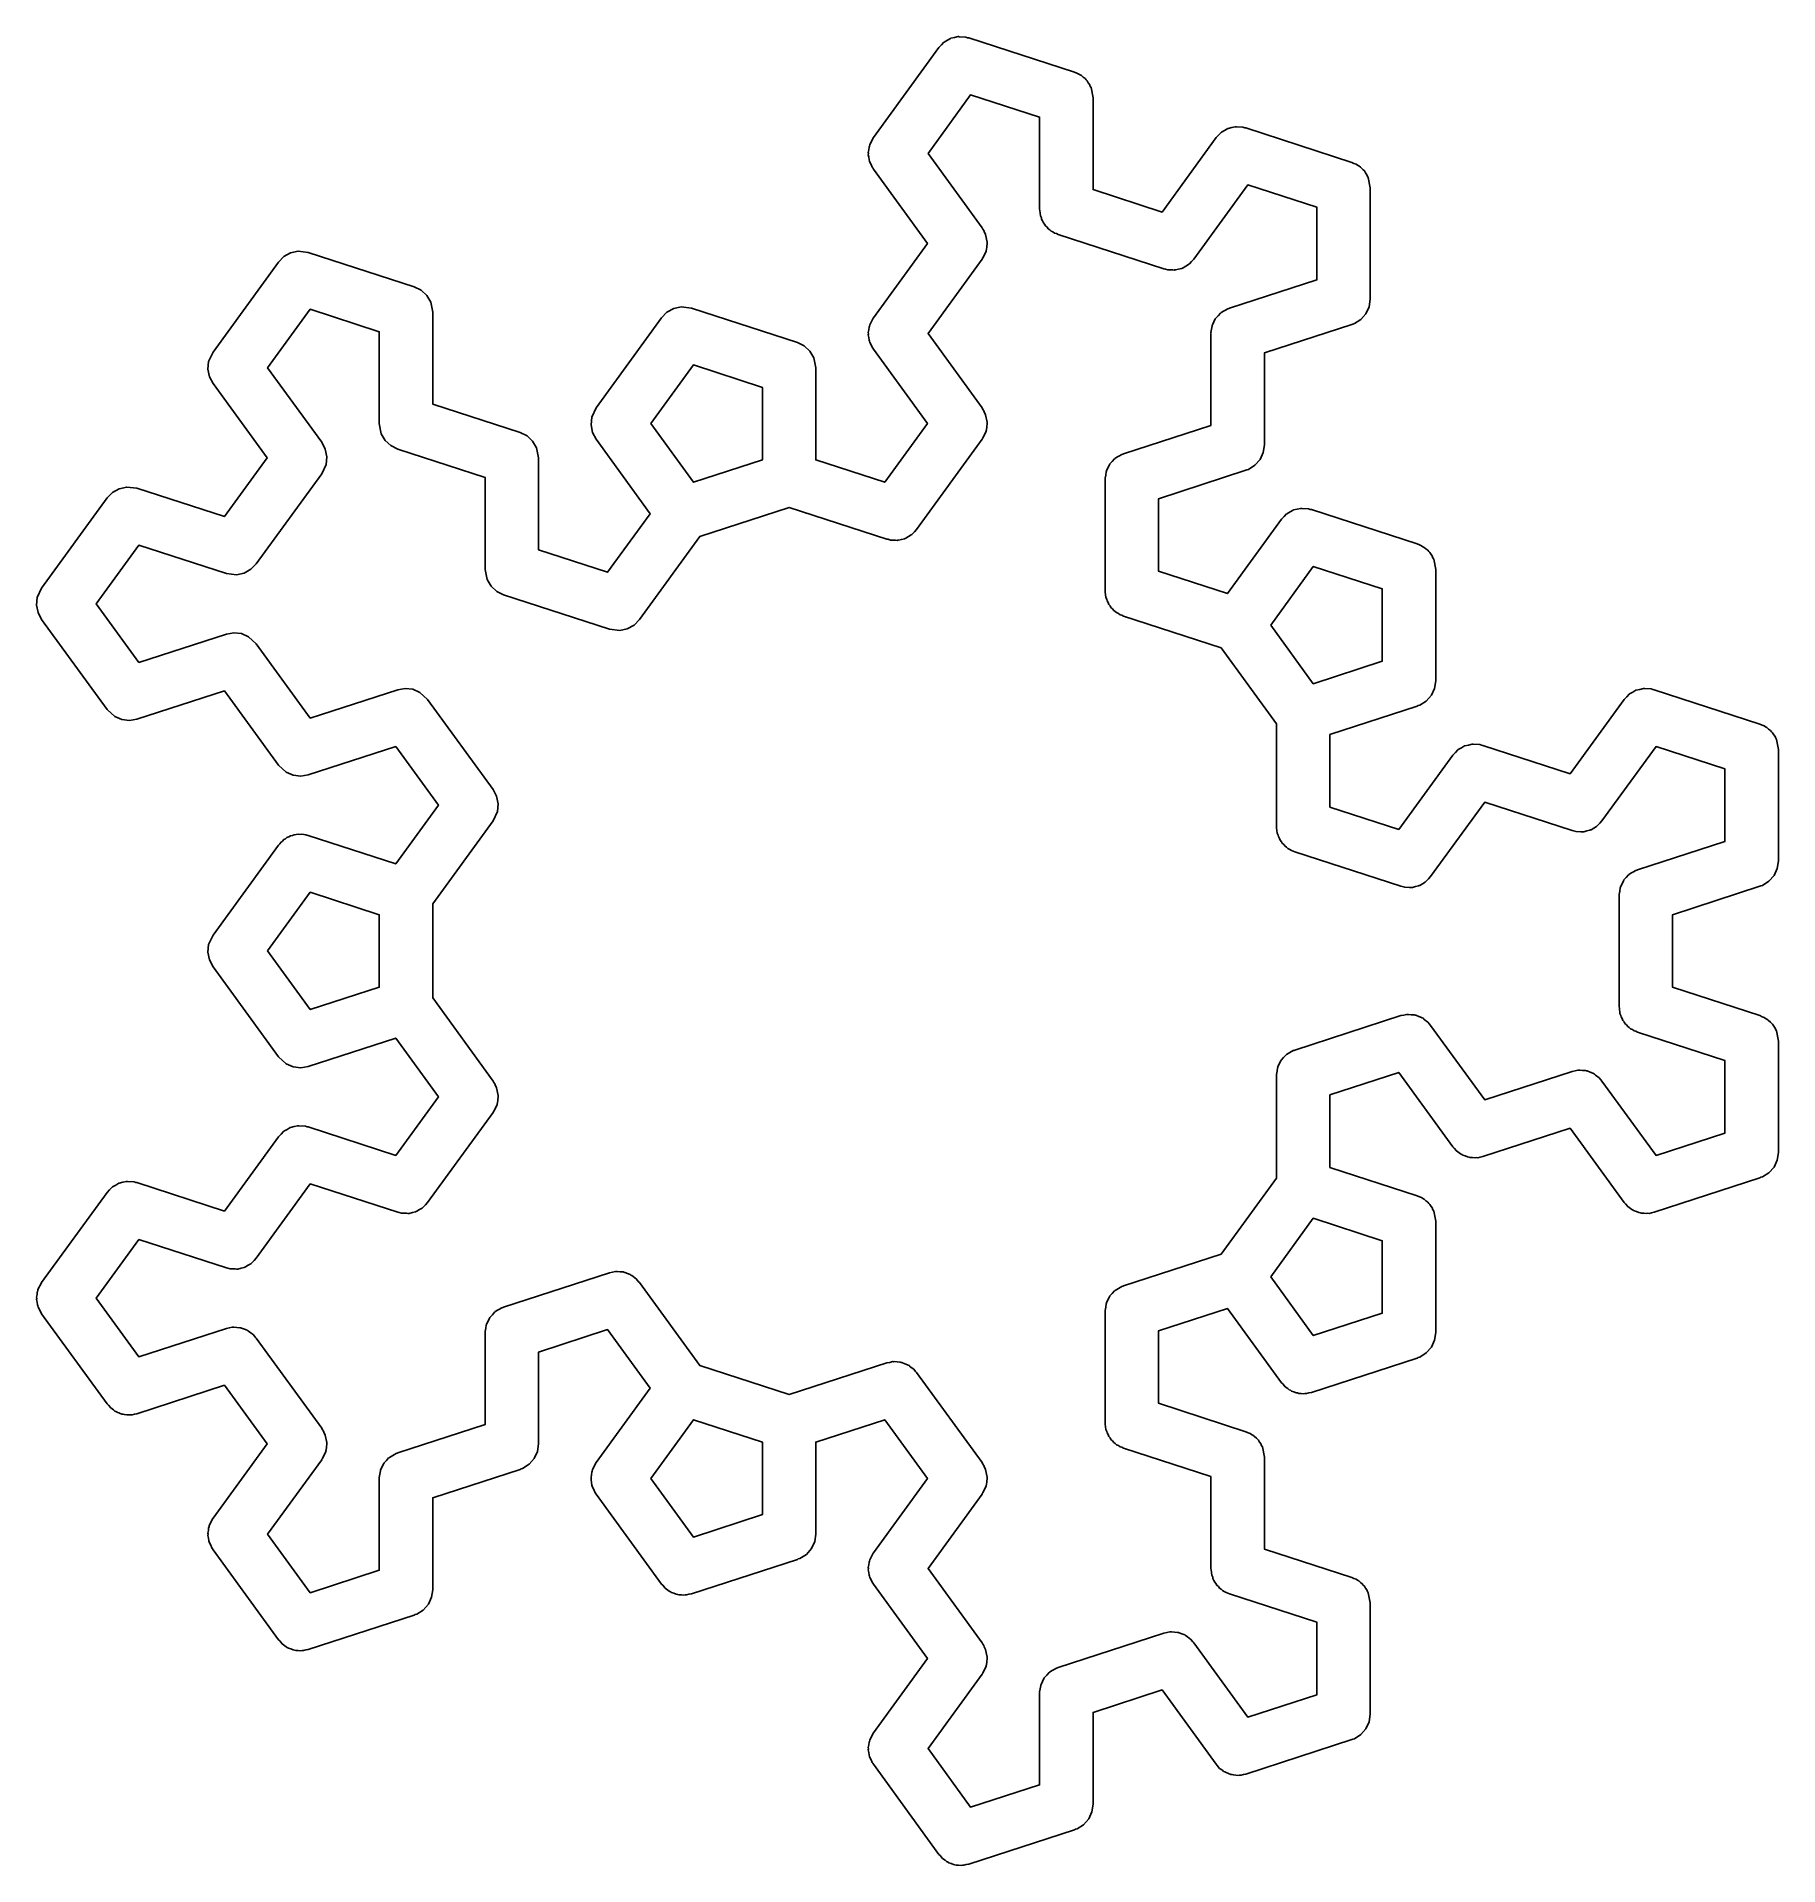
# Model space of a CAD drawing. Header units: millimetres. Extents: x 67 to 171, y 65 to 173.
import ezdxf

# ---------------------------------------------------------------- set-up
doc = ezdxf.new("R2010")
doc.units = ezdxf.units.MM
doc.layers.add('Layer_4', color=7, linetype='CONTINUOUS')

msp = doc.modelspace()

# ---------------------------------------------------------------- linework, layer by layer
at = {"layer": 'Layer_4', "color": 7}
for points in [[(122.133849, 173.360435), (122.52167, 173.339109), (122.627231, 173.301313), (122.697846, 173.292847), (128.987285, 171.249284), (129.111272, 171.188068), (129.241436, 171.141464), (129.315149, 171.087407), (129.39713, 171.046931), (129.498537, 170.952922), (129.610025, 170.871166), (129.665286, 170.798342), (129.732331, 170.736189), (129.802744, 170.617195), (129.886324, 170.507051), (129.900532, 170.451936), (129.965098, 170.342822), (130.084219, 169.739482), (130.084219, 164.279763), (134.179789, 162.94903), (137.388931, 167.366037), (137.540905, 167.521895), (137.690643, 167.679783), (137.700274, 167.685339), (137.708053, 167.693303), (137.898177, 167.799422), (138.086653, 167.908078), (138.097474, 167.910724), (138.107185, 167.916148), (138.319576, 167.963681), (138.531288, 168.014153), (138.542374, 168.013623), (138.553222, 168.016005), (138.599847, 168.010422), (138.987668, 167.989097), (139.093228, 167.951301), (139.163843, 167.942834), (145.453283, 165.899272), (145.577269, 165.838055), (145.707433, 165.791451), (145.781146, 165.737394), (145.863127, 165.696919), (145.964534, 165.602909), (146.076022, 165.521153), (146.131283, 165.448329), (146.198328, 165.386176), (146.268742, 165.267182), (146.352321, 165.157039), (146.366529, 165.101924), (146.431095, 164.992809), (146.550216, 164.389469), (146.550216, 157.77636), (146.484414, 157.324044), (146.292467, 156.909225), (145.990281, 156.566291), (145.602912, 156.32367), (145.50885, 156.297582), (145.45328, 156.266565), (140.260776, 154.579418), (140.260776, 149.119698), (140.194975, 148.667383), (140.003027, 148.252564), (139.700841, 147.909629), (139.313473, 147.667009), (139.219411, 147.640921), (139.16384, 147.609904), (133.971337, 145.922757), (133.971337, 141.616422), (138.066907, 140.28569), (141.276051, 144.702697), (141.428025, 144.858555), (141.577764, 145.016442), (141.587395, 145.021998), (141.595173, 145.029962), (141.785329, 145.1361), (141.973774, 145.244738), (141.984569, 145.247384), (141.994279, 145.252808), (142.206742, 145.300353), (142.418379, 145.350809), (142.429465, 145.35028), (142.440313, 145.352662), (142.486938, 145.347079), (142.874759, 145.325753), (142.98032, 145.287958), (143.050935, 145.279491), (149.340374, 143.235929), (149.464361, 143.174712), (149.594525, 143.128108), (149.668238, 143.074051), (149.750219, 143.033575), (149.851626, 142.939566), (149.963113, 142.85781), (150.018374, 142.784986), (150.08542, 142.722833), (150.155833, 142.603839), (150.239412, 142.493696), (150.253621, 142.43858), (150.318187, 142.329466), (150.437308, 141.726126), (150.437308, 135.113019), (150.371506, 134.660703), (150.179558, 134.245884), (149.877373, 133.90295), (149.490004, 133.66033), (149.395942, 133.634242), (149.340372, 133.603225), (144.147868, 131.916077), (144.147868, 127.609743), (148.243438, 126.27901), (151.45258, 130.696017), (151.604554, 130.851876), (151.754292, 131.009763), (151.763923, 131.015319), (151.771702, 131.023283), (151.961826, 131.129402), (152.150302, 131.238059), (152.161124, 131.240705), (152.170834, 131.246129), (152.383225, 131.293661), (152.594937, 131.344133), (152.606023, 131.343604), (152.616871, 131.345985), (152.663496, 131.340402), (153.051317, 131.319103), (153.156878, 131.281308), (153.227492, 131.272841), (158.419998, 129.585694), (161.62914, 134.002703), (161.781114, 134.158561), (161.930853, 134.316449), (161.940483, 134.322005), (161.948236, 134.329969), (162.13836, 134.436088), (162.326836, 134.544745), (162.337657, 134.54739), (162.347368, 134.552814), (162.559759, 134.600347), (162.771471, 134.650819), (162.782557, 134.650289), (162.793405, 134.652671), (162.84003, 134.647088), (163.227851, 134.625763), (163.333411, 134.587967), (163.404026, 134.5795), (169.693466, 132.535935), (169.817452, 132.474719), (169.947616, 132.428115), (170.021329, 132.374058), (170.103311, 132.333582), (170.204717, 132.239573), (170.316205, 132.157817), (170.371466, 132.084993), (170.438511, 132.022839), (170.508925, 131.903846), (170.592504, 131.793702), (170.606712, 131.738587), (170.671278, 131.629473), (170.790399, 131.026133), (170.790399, 124.413026), (170.724597, 123.96071), (170.53265, 123.545891), (170.230464, 123.202957), (169.843095, 122.960336), (169.749033, 122.934248), (169.693463, 122.903231), (164.50096, 121.216084), (164.50096, 116.909749), (169.693463, 115.222602), (169.817449, 115.161385), (169.947614, 115.114782), (170.021327, 115.060725), (170.103308, 115.020249), (170.204715, 114.92624), (170.316202, 114.844483), (170.371463, 114.771659), (170.438508, 114.709506), (170.508922, 114.590512), (170.592501, 114.480369), (170.606709, 114.425254), (170.671276, 114.31614), (170.790396, 113.7128), (170.790396, 107.099693), (170.724595, 106.647377), (170.532647, 106.232558), (170.230461, 105.889623), (169.843093, 105.647003), (169.749031, 105.620915), (169.69346, 105.589898), (163.404021, 103.546336), (163.256973, 103.521148), (163.113212, 103.481264), (163.032792, 103.482852), (162.953509, 103.469279), (162.805377, 103.487032), (162.656213, 103.489757), (162.579542, 103.514073), (162.499678, 103.52365), (162.36275, 103.582864), (162.220537, 103.627984), (162.15397, 103.673151), (162.080149, 103.705073), (162.007063, 103.772824), (161.842304, 103.884614), (161.703607, 104.054135), (161.629143, 104.123167), (158.420001, 108.540174), (153.227495, 106.853027), (153.080447, 106.827839), (152.936686, 106.787955), (152.856266, 106.789543), (152.776984, 106.77597), (152.628851, 106.793723), (152.479687, 106.796448), (152.403016, 106.820764), (152.323152, 106.830342), (152.186225, 106.889555), (152.044011, 106.934675), (151.977445, 106.979842), (151.903623, 107.011764), (151.830537, 107.079516), (151.665779, 107.191305), (151.527081, 107.360826), (151.452617, 107.429858), (148.243475, 111.846865), (144.147905, 110.516133), (144.147905, 106.209801), (149.340409, 104.522654), (149.464395, 104.461437), (149.594559, 104.414833), (149.668272, 104.360776), (149.750253, 104.3203), (149.85166, 104.226291), (149.963148, 104.144535), (150.018409, 104.071711), (150.085454, 104.009558), (150.155868, 103.890564), (150.239447, 103.780421), (150.253655, 103.725305), (150.318221, 103.616191), (150.437342, 103.012851), (150.437342, 96.399742), (150.37154, 95.947426), (150.179593, 95.532607), (149.877407, 95.189672), (149.490038, 94.947052), (149.395976, 94.920964), (149.340406, 94.889947), (143.050966, 92.846385), (142.903919, 92.821196), (142.760158, 92.781313), (142.679737, 92.782901), (142.600455, 92.769328), (142.452323, 92.787081), (142.303159, 92.789806), (142.226488, 92.814121), (142.146623, 92.823699), (142.009696, 92.882913), (141.867483, 92.928033), (141.800916, 92.9732), (141.727095, 93.005122), (141.654009, 93.072873), (141.48925, 93.184662), (141.350553, 93.354184), (141.276089, 93.423216), (138.066944, 97.840223), (133.971374, 96.509491), (133.971374, 92.203159), (139.163877, 90.516011), (139.287864, 90.454795), (139.418028, 90.408191), (139.491741, 90.354134), (139.573722, 90.313658), (139.675129, 90.219649), (139.786617, 90.137893), (139.841878, 90.065069), (139.908923, 90.002916), (139.979336, 89.883922), (140.062916, 89.773779), (140.077124, 89.718663), (140.14169, 89.609549), (140.260811, 89.006209), (140.260811, 83.546487), (145.453314, 81.85934), (145.577301, 81.798123), (145.707465, 81.751519), (145.781178, 81.697462), (145.863159, 81.656986), (145.964566, 81.562977), (146.076054, 81.481221), (146.131314, 81.408397), (146.19836, 81.346244), (146.268773, 81.22725), (146.352353, 81.117107), (146.366561, 81.061991), (146.431127, 80.952877), (146.550248, 80.349537), (146.550248, 73.73643), (146.484446, 73.284114), (146.292499, 72.869295), (145.990313, 72.526361), (145.602944, 72.283741), (145.508882, 72.257653), (145.453312, 72.226636), (139.163872, 70.183071), (139.016825, 70.157882), (138.873063, 70.117999), (138.792643, 70.119587), (138.713361, 70.106013), (138.565229, 70.123767), (138.416064, 70.126492), (138.339393, 70.150807), (138.259529, 70.160385), (138.122602, 70.219599), (137.980388, 70.264718), (137.913822, 70.309886), (137.84, 70.341807), (137.766914, 70.409559), (137.602156, 70.521348), (137.463459, 70.69087), (137.388994, 70.759902), (134.179852, 75.176912), (130.084282, 73.846179), (130.084282, 68.386457), (130.01848, 67.934141), (129.826533, 67.519322), (129.524347, 67.176388), (129.136979, 66.933768), (129.042917, 66.90768), (128.987346, 66.876663), (122.697907, 64.8331), (122.550859, 64.807912), (122.407098, 64.768029), (122.326678, 64.769616), (122.247395, 64.756043), (122.099263, 64.773797), (121.950099, 64.776522), (121.873428, 64.800837), (121.793564, 64.810415), (121.656636, 64.869629), (121.514423, 64.914748), (121.447856, 64.959915), (121.374035, 64.991837), (121.300949, 65.059589), (121.13619, 65.171378), (120.997493, 65.340899), (120.923029, 65.409932), (117.03594, 70.760048), (117.003639, 70.821513), (116.959668, 70.875255), (116.897793, 71.022922), (116.82331, 71.164654), (116.809869, 71.232779), (116.783035, 71.296821), (116.765784, 71.455997), (116.734773, 71.613075), (116.741281, 71.682208), (116.73382, 71.75124), (116.762649, 71.908723), (116.777677, 72.068134), (116.801093, 72.118747), (116.816121, 72.200847), (117.023118, 72.608363), (117.031982, 72.617703), (117.03595, 72.626276), (120.245095, 77.043285), (117.03595, 81.460292), (117.00365, 81.521758), (116.959679, 81.5755), (116.897804, 81.723166), (116.823321, 81.864898), (116.80988, 81.933023), (116.783046, 81.997066), (116.765795, 82.156242), (116.734783, 82.31332), (116.741292, 82.382453), (116.733831, 82.451485), (116.76266, 82.608968), (116.777688, 82.768379), (116.801104, 82.818991), (116.816132, 82.901091), (117.023129, 83.308608), (117.031992, 83.317948), (117.035961, 83.32652), (120.245105, 87.74353), (117.713906, 91.227428), (113.618335, 89.896696), (113.618335, 84.436974), (113.552534, 83.984658), (113.360586, 83.569839), (113.0584, 83.226905), (112.671032, 82.984284), (112.57697, 82.958197), (112.521399, 82.927179), (106.231963, 80.883617), (106.084915, 80.858429), (105.941154, 80.818545), (105.860734, 80.820133), (105.781451, 80.80656), (105.633319, 80.824313), (105.484155, 80.827039), (105.407484, 80.851354), (105.327619, 80.860932), (105.190692, 80.920145), (105.048479, 80.965265), (104.981912, 81.010432), (104.908091, 81.042354), (104.835005, 81.110106), (104.670246, 81.221895), (104.531549, 81.391416), (104.457085, 81.460448), (100.569996, 86.810567), (100.537695, 86.87203), (100.493724, 86.925774), (100.431846, 87.073449), (100.357366, 87.215176), (100.343925, 87.283295), (100.317088, 87.34734), (100.299838, 87.506519), (100.268826, 87.663594), (100.275334, 87.732727), (100.267873, 87.80176), (100.296702, 87.959242), (100.311731, 88.118654), (100.335146, 88.169266), (100.350174, 88.251366), (100.557171, 88.658883), (100.566035, 88.668222), (100.570004, 88.676795), (103.779148, 93.093802), (101.247948, 96.5777), (97.152378, 95.246968), (97.152378, 89.787248), (97.086576, 89.334933), (96.894629, 88.920114), (96.592443, 88.577179), (96.205074, 88.334559), (96.111012, 88.308471), (96.055442, 88.277454), (90.862938, 86.590307), (90.862938, 81.130584), (90.797137, 80.678269), (90.605189, 80.26345), (90.303003, 79.920515), (89.915635, 79.677895), (89.821573, 79.651807), (89.766002, 79.62079), (83.476563, 77.577228), (83.329515, 77.552039), (83.185754, 77.512156), (83.105334, 77.513744), (83.026052, 77.50017), (82.877919, 77.517924), (82.728755, 77.520649), (82.652084, 77.544964), (82.57222, 77.554542), (82.435293, 77.613756), (82.293079, 77.658875), (82.226512, 77.704042), (82.152691, 77.735964), (82.079605, 77.803716), (81.914847, 77.915505), (81.776149, 78.085027), (81.701685, 78.154059), (77.814599, 83.504175), (77.782298, 83.565638), (77.738327, 83.619382), (77.676449, 83.767057), (77.601969, 83.908784), (77.588528, 83.976903), (77.561691, 84.040948), (77.544441, 84.200127), (77.513429, 84.357202), (77.519937, 84.426335), (77.51245, 84.495367), (77.541279, 84.65285), (77.556307, 84.812262), (77.579723, 84.862874), (77.594751, 84.944974), (77.801748, 85.35249), (77.810611, 85.36183), (77.81458, 85.370403), (81.023725, 89.787412), (78.492525, 93.271311), (73.300019, 91.584164), (73.152971, 91.558975), (73.00921, 91.519092), (72.92879, 91.520679), (72.849507, 91.507106), (72.701375, 91.52486), (72.552211, 91.527585), (72.47554, 91.5519), (72.395675, 91.561478), (72.258748, 91.620692), (72.116535, 91.665811), (72.049968, 91.710978), (71.976147, 91.7429), (71.903061, 91.810652), (71.738302, 91.922441), (71.599605, 92.091962), (71.525141, 92.160995), (67.638052, 97.511111), (67.605751, 97.572576), (67.56178, 97.626318), (67.499905, 97.773985), (67.425422, 97.915717), (67.411981, 97.983842), (67.385147, 98.047884), (67.367896, 98.20706), (67.336884, 98.364138), (67.343393, 98.433271), (67.335905, 98.502303), (67.364734, 98.659786), (67.379763, 98.819197), (67.403178, 98.86981), (67.418207, 98.95191), (67.625203, 99.359426), (67.634067, 99.368766), (67.638036, 99.377339), (71.525125, 104.727457), (71.677099, 104.883315), (71.826837, 105.041203), (71.836468, 105.046759), (71.844247, 105.054723), (72.034403, 105.16086), (72.222847, 105.269498), (72.233642, 105.272144), (72.243352, 105.277568), (72.455815, 105.325114), (72.667453, 105.37557), (72.678539, 105.375041), (72.689387, 105.377422), (72.736012, 105.371839), (73.123832, 105.350514), (73.229393, 105.312718), (73.300008, 105.304251), (78.492514, 103.617104), (81.701656, 108.034111), (81.85363, 108.189969), (82.003368, 108.347857), (82.012999, 108.353413), (82.020778, 108.361377), (82.210902, 108.467496), (82.399378, 108.576152), (82.410199, 108.578798), (82.41991, 108.584222), (82.632301, 108.631755), (82.844013, 108.682226), (82.855099, 108.681697), (82.865947, 108.684079), (82.912572, 108.678496), (83.300393, 108.65717), (83.405954, 108.619375), (83.476568, 108.610908), (88.669074, 106.923761), (91.200274, 110.407659), (88.669074, 113.891557), (83.476568, 112.20441), (83.026057, 112.127218), (82.572225, 112.181587), (82.152696, 112.363009), (81.70169, 112.781104), (77.814604, 118.131222), (77.601974, 118.535831), (77.513439, 118.984249), (77.556339, 119.439309), (77.814604, 119.99744), (81.70169, 125.347555), (81.778057, 125.425875), (81.841742, 125.51482), (81.936773, 125.588646), (82.020788, 125.674811), (82.116311, 125.728127), (82.202692, 125.795236), (82.314825, 125.838929), (82.419902, 125.897579), (82.526643, 125.921471), (82.628579, 125.96119), (82.748512, 125.971112), (82.865947, 125.997385), (82.975088, 125.989871), (83.084096, 125.998893), (83.220343, 125.972964), (83.321943, 125.965953), (83.389129, 125.940844), (83.476568, 125.924202), (88.669074, 124.237054), (91.200274, 127.720953), (88.669074, 131.204854), (83.476568, 129.517704), (83.026057, 129.440511), (82.572225, 129.494881), (82.152696, 129.676303), (81.70169, 130.094397), (78.492548, 134.511407), (73.300042, 132.82426), (72.849531, 132.747067), (72.395699, 132.801437), (71.976171, 132.982859), (71.525164, 133.400953), (67.638075, 138.751069), (67.425446, 139.155675), (67.336911, 139.604096), (67.37981, 140.059156), (67.638075, 140.617287), (71.525164, 145.967402), (71.844262, 146.294658), (72.243379, 146.517429), (72.689421, 146.617248), (73.300042, 146.544096), (78.492548, 144.856949), (81.023748, 148.34085), (77.814604, 152.757857), (77.601974, 153.162466), (77.513439, 153.610884), (77.556339, 154.065944), (77.814604, 154.624074), (81.70169, 159.97419), (82.020788, 160.301445), (82.419902, 160.524214), (82.865947, 160.624036), (83.476568, 160.550884), (89.766008, 158.507322), (90.175853, 158.304968), (90.511053, 157.994226), (90.743823, 157.600859), (90.862944, 156.997519), (90.862944, 151.5378), (96.055447, 149.850652), (96.465292, 149.648299), (96.800493, 149.337556), (97.033263, 148.94419), (97.152383, 148.34085), (97.152383, 142.881128), (101.247953, 141.550395), (103.779153, 145.034294), (100.570009, 149.451303), (100.357379, 149.855912), (100.268844, 150.304331), (100.311744, 150.75939), (100.570009, 151.317521), (104.457098, 156.667637), (104.776196, 156.994892), (105.175312, 157.217663), (105.621354, 157.317482), (106.231976, 157.24433), (112.521413, 155.200768), (112.931258, 154.998415), (113.266458, 154.687672), (113.499228, 154.294306), (113.618349, 153.690966), (113.618349, 148.231244), (117.713919, 146.900511), (120.245119, 150.384412), (117.035974, 154.801419), (117.003674, 154.862885), (116.959703, 154.916627), (116.897827, 155.064293), (116.823344, 155.206025), (116.809904, 155.27415), (116.78307, 155.338193), (116.765819, 155.497369), (116.734807, 155.654446), (116.741316, 155.723579), (116.733854, 155.792612), (116.762683, 155.950094), (116.777712, 156.109506), (116.801127, 156.160118), (116.816156, 156.242218), (117.023153, 156.649735), (117.032016, 156.659075), (117.035985, 156.667647), (120.245129, 161.084657), (117.035985, 165.501664), (117.003684, 165.563129), (116.959713, 165.616871), (116.897838, 165.764538), (116.823355, 165.90627), (116.809914, 165.974395), (116.78308, 166.038437), (116.765829, 166.197613), (116.734818, 166.354691), (116.741326, 166.423824), (116.733865, 166.492857), (116.762694, 166.650339), (116.777722, 166.809751), (116.801138, 166.860363), (116.816166, 166.942463), (117.023163, 167.34998), (117.032027, 167.359319), (117.035995, 167.367892), (120.923084, 172.718008), (121.075058, 172.873866), (121.224797, 173.031753), (121.234428, 173.037309), (121.242206, 173.045273), (121.432362, 173.151411), (121.620807, 173.260049), (121.631602, 173.262695), (121.641312, 173.268119), (121.853775, 173.315664), (122.065412, 173.36612), (122.076498, 173.365591), (122.087346, 173.367973)], [(120.282451, 166.43295), (123.491596, 162.015943), (123.537382, 161.928815), (123.596884, 161.850403), (123.614505, 161.782067), (123.704228, 161.611336), (123.792763, 161.162915), (123.787789, 161.110017), (123.7948, 161.082834), (123.767609, 160.895922), (123.749882, 160.707856), (123.735833, 160.677503), (123.729007, 160.630518), (123.537059, 160.215699), (123.505664, 160.18007), (123.491614, 160.149725), (120.28247, 155.732715), (123.491614, 151.315708), (123.537401, 151.228581), (123.596903, 151.150169), (123.614524, 151.081833), (123.704247, 150.911102), (123.792782, 150.462681), (123.787808, 150.409783), (123.794819, 150.3826), (123.767628, 150.195687), (123.749901, 150.007622), (123.735851, 149.977269), (123.729025, 149.930284), (123.537078, 149.515465), (123.505682, 149.479836), (123.491633, 149.449491), (119.604544, 144.099373), (119.472684, 143.964141), (119.347795, 143.822412), (119.313608, 143.801007), (119.285446, 143.772125), (119.120505, 143.680061), (118.960426, 143.5798), (118.921556, 143.569005), (118.88633, 143.549346), (118.701984, 143.508092), (118.519985, 143.457599), (118.479657, 143.458393), (118.440287, 143.449582), (118.346384, 143.460827), (118.062986, 143.466013), (117.91732, 143.512228), (117.829666, 143.522732), (112.03079, 145.406904), (106.722482, 143.682125), (103.138579, 138.74931), (102.81948, 138.422055), (102.420364, 138.199283), (101.974322, 138.099464), (101.363701, 138.172616), (95.074261, 140.216178), (94.664416, 140.418532), (94.329216, 140.729274), (94.096446, 141.122641), (93.977325, 141.725981), (93.977325, 147.185703), (88.784822, 148.87285), (88.374977, 149.075204), (88.039776, 149.385946), (87.807006, 149.779313), (87.687886, 150.382653), (87.687886, 155.842372), (83.592315, 157.173105), (81.061116, 153.689206), (84.27026, 149.272199), (84.48289, 148.86759), (84.571425, 148.419172), (84.528525, 147.964112), (84.27026, 147.405982), (80.383174, 142.055863), (80.064076, 141.728608), (79.664962, 141.505839), (79.218917, 141.406017), (78.608296, 141.479169), (73.41579, 143.166317), (70.88459, 139.682418), (73.41579, 136.19852), (78.608296, 137.885667), (79.058807, 137.96286), (79.512639, 137.90849), (79.932168, 137.727068), (80.383174, 137.308974), (83.592315, 132.891964), (88.784822, 134.579114), (89.235333, 134.656306), (89.689165, 134.601937), (90.108693, 134.420515), (90.5597, 134.00242), (94.446789, 128.652302), (94.659418, 128.247693), (94.747953, 127.799275), (94.705054, 127.344215), (94.446789, 126.786084), (90.862886, 121.853269), (90.862886, 116.271776), (94.446789, 111.338961), (94.492575, 111.251833), (94.552077, 111.173421), (94.569698, 111.105085), (94.659421, 110.934354), (94.747956, 110.485933), (94.742955, 110.433035), (94.749967, 110.405852), (94.722775, 110.21894), (94.705048, 110.030874), (94.690999, 110.000521), (94.684173, 109.953536), (94.492225, 109.538717), (94.46083, 109.503088), (94.446781, 109.472743), (90.559692, 104.122627), (90.427831, 103.987396), (90.302943, 103.845667), (90.268756, 103.824262), (90.240593, 103.79538), (90.075652, 103.703316), (89.915574, 103.603055), (89.876704, 103.59226), (89.841477, 103.572601), (89.657132, 103.531347), (89.475133, 103.480854), (89.434805, 103.481648), (89.395435, 103.472837), (89.301532, 103.484082), (89.018134, 103.489268), (88.872467, 103.535483), (88.784814, 103.545987), (83.592308, 105.233134), (80.383166, 100.816127), (80.251305, 100.680896), (80.126417, 100.539166), (80.09223, 100.517762), (80.064068, 100.48888), (79.899134, 100.396821), (79.739048, 100.296554), (79.700173, 100.285759), (79.664954, 100.2661), (79.48063, 100.224849), (79.298607, 100.174351), (79.258279, 100.175145), (79.218909, 100.166334), (79.125006, 100.177579), (78.841608, 100.182765), (78.695942, 100.228979), (78.608288, 100.239483), (73.415782, 101.926631), (70.884582, 98.44273), (73.415782, 94.958831), (78.608288, 96.645979), (78.78372, 96.676038), (78.956853, 96.717313), (79.008158, 96.714482), (79.058799, 96.72316), (79.235525, 96.701994), (79.41324, 96.692231), (79.461614, 96.6749), (79.512631, 96.668788), (79.675995, 96.598142), (79.843567, 96.538145), (79.885, 96.50776), (79.93216, 96.487361), (80.005417, 96.41945), (80.212155, 96.267842), (80.31462, 96.132809), (80.383166, 96.069266), (84.270252, 90.719151), (84.316038, 90.632023), (84.37554, 90.553611), (84.393162, 90.485272), (84.482884, 90.314542), (84.571419, 89.866123), (84.566445, 89.813225), (84.573457, 89.786042), (84.546265, 89.59913), (84.528538, 89.411064), (84.514489, 89.380711), (84.507663, 89.333726), (84.315715, 88.918907), (84.28432, 88.883278), (84.270271, 88.852933), (81.061126, 84.435924), (83.592326, 80.952025), (87.687896, 82.282758), (87.687896, 87.742342), (87.692103, 87.771319), (87.688954, 87.800426), (87.72493, 87.996943), (87.753693, 88.194658), (87.765996, 88.22123), (87.771261, 88.250033), (87.861738, 88.428153), (87.94564, 88.609477), (87.965007, 88.631437), (87.978263, 88.657552), (88.115725, 88.802496), (88.247831, 88.952414), (88.269236, 88.964373), (88.292784, 88.989217), (88.68877, 89.217503), (88.748031, 89.231631), (88.784822, 89.252163), (93.977325, 90.93931), (93.977325, 96.39903), (93.981532, 96.428007), (93.978383, 96.457114), (94.014359, 96.65363), (94.043122, 96.851346), (94.055425, 96.877918), (94.06069, 96.90672), (94.151167, 97.08484), (94.235069, 97.266165), (94.254436, 97.288125), (94.267692, 97.314239), (94.405154, 97.459184), (94.53726, 97.609102), (94.558665, 97.621061), (94.582213, 97.645905), (94.978199, 97.87419), (95.03746, 97.888319), (95.074251, 97.908851), (101.36369, 99.952413), (101.539122, 99.982472), (101.712255, 100.023747), (101.76356, 100.020916), (101.814201, 100.029595), (101.990927, 100.008428), (102.168642, 99.998665), (102.217016, 99.981335), (102.268033, 99.975223), (102.431398, 99.904576), (102.598969, 99.84458), (102.640403, 99.814195), (102.687562, 99.793795), (102.76082, 99.725885), (102.967557, 99.574276), (103.070022, 99.439243), (103.138568, 99.375701), (106.722471, 94.442886), (112.03078, 92.718109), (117.829655, 94.602279), (118.005087, 94.632338), (118.17822, 94.673613), (118.229526, 94.670782), (118.280167, 94.67946), (118.456893, 94.658294), (118.634608, 94.648531), (118.682982, 94.6312), (118.733999, 94.625089), (118.897363, 94.554442), (119.064934, 94.494445), (119.106368, 94.46406), (119.153527, 94.443661), (119.226785, 94.375751), (119.433523, 94.224142), (119.535988, 94.089109), (119.604533, 94.025567), (123.491622, 88.675451), (123.537408, 88.588323), (123.596911, 88.509912), (123.614532, 88.441575), (123.704255, 88.270845), (123.79279, 87.822424), (123.787815, 87.769525), (123.794827, 87.742342), (123.767636, 87.55543), (123.749909, 87.367364), (123.735859, 87.337011), (123.729033, 87.290026), (123.537086, 86.875207), (123.50569, 86.839578), (123.491641, 86.809233), (120.282496, 82.392224), (123.491641, 77.975217), (123.537427, 77.888089), (123.596929, 77.809677), (123.61455, 77.741341), (123.704273, 77.57061), (123.792808, 77.122189), (123.787834, 77.069291), (123.794845, 77.042108), (123.767654, 76.855196), (123.749927, 76.66713), (123.735878, 76.636777), (123.729051, 76.589792), (123.537104, 76.174973), (123.505709, 76.139344), (123.491659, 76.108999), (120.282515, 71.691989), (122.813715, 68.208091), (126.909285, 69.538824), (126.909285, 74.998546), (126.913492, 75.027523), (126.910343, 75.05663), (126.946319, 75.253146), (126.975082, 75.450861), (126.987385, 75.477433), (126.99265, 75.506236), (127.083127, 75.684356), (127.167029, 75.86568), (127.186396, 75.887641), (127.199652, 75.913755), (127.337114, 76.058699), (127.46922, 76.208617), (127.490625, 76.220577), (127.514173, 76.245421), (127.910159, 76.473706), (127.96942, 76.487835), (128.00621, 76.508367), (134.29565, 78.551929), (134.471082, 78.581988), (134.644215, 78.623263), (134.69552, 78.620432), (134.746161, 78.62911), (134.922887, 78.607944), (135.100602, 78.598181), (135.148976, 78.58085), (135.199993, 78.574739), (135.363357, 78.504092), (135.530929, 78.444095), (135.572362, 78.413711), (135.619522, 78.393311), (135.69278, 78.325401), (135.899517, 78.173792), (136.001982, 78.038759), (136.070528, 77.975217), (139.27967, 73.558207), (143.37524, 74.888939), (143.37524, 79.195274), (138.182736, 80.882421), (138.084647, 80.930851), (137.98038, 80.963931), (137.880799, 81.031498), (137.772891, 81.084775), (137.692672, 81.159141), (137.602148, 81.220561), (137.52594, 81.313708), (137.437691, 81.395517), (137.381985, 81.489658), (137.312715, 81.574322), (137.266209, 81.685313), (137.204921, 81.788884), (137.188993, 81.869616), (137.136082, 81.995888), (137.102096, 82.30974), (137.085798, 82.392224), (137.085798, 87.851946), (131.893294, 89.539093), (131.795205, 89.587522), (131.690938, 89.620603), (131.591357, 89.68817), (131.483449, 89.741446), (131.40323, 89.815813), (131.312706, 89.877233), (131.236498, 89.97038), (131.148249, 90.052189), (131.092543, 90.14633), (131.023273, 90.230994), (130.976767, 90.341984), (130.915479, 90.445556), (130.899551, 90.526288), (130.846639, 90.65256), (130.812654, 90.966412), (130.796355, 91.048896), (130.796355, 97.662003), (130.800562, 97.69098), (130.797414, 97.720086), (130.833389, 97.916603), (130.862152, 98.114318), (130.874455, 98.14089), (130.87972, 98.169693), (130.970197, 98.347813), (131.054099, 98.529137), (131.073467, 98.551098), (131.086722, 98.577212), (131.224184, 98.722156), (131.35629, 98.872074), (131.377695, 98.884034), (131.401243, 98.908878), (131.797229, 99.137163), (131.856491, 99.151292), (131.893281, 99.171823), (137.692156, 101.055993), (140.972873, 105.57151), (140.972873, 111.668809), (140.97708, 111.697786), (140.973932, 111.726893), (141.009907, 111.923409), (141.03867, 112.121124), (141.050973, 112.147697), (141.056238, 112.176499), (141.146715, 112.354619), (141.230617, 112.535944), (141.249985, 112.557904), (141.26324, 112.584018), (141.400702, 112.728962), (141.532808, 112.878881), (141.554213, 112.89084), (141.577761, 112.915684), (141.973747, 113.143969), (142.033009, 113.158098), (142.069799, 113.17863), (148.359238, 115.222192), (148.53467, 115.252251), (148.707803, 115.293526), (148.759108, 115.290695), (148.80975, 115.299374), (148.986475, 115.278207), (149.164191, 115.268444), (149.212565, 115.251114), (149.263582, 115.245002), (149.426946, 115.174355), (149.594517, 115.114358), (149.635951, 115.083974), (149.68311, 115.063574), (149.756368, 114.995664), (149.963105, 114.844055), (150.065571, 114.709022), (150.134116, 114.64548), (153.343258, 110.228473), (158.535764, 111.91562), (158.711196, 111.945679), (158.884329, 111.986954), (158.935634, 111.984123), (158.986276, 111.992802), (159.163001, 111.971635), (159.340717, 111.961872), (159.38909, 111.944542), (159.440107, 111.93843), (159.603472, 111.867783), (159.771043, 111.807786), (159.812477, 111.777402), (159.859636, 111.757002), (159.932894, 111.689092), (160.139631, 111.537483), (160.242097, 111.40245), (160.310642, 111.338908), (163.519784, 106.921901), (167.615354, 108.252633), (167.615354, 112.558965), (162.422851, 114.246112), (162.324762, 114.294542), (162.220495, 114.327622), (162.120913, 114.395189), (162.013006, 114.448466), (161.932787, 114.522832), (161.842262, 114.584252), (161.766054, 114.677399), (161.677805, 114.759208), (161.6221, 114.85335), (161.552829, 114.938014), (161.506323, 115.049004), (161.445035, 115.152575), (161.429107, 115.233307), (161.376196, 115.35958), (161.34221, 115.673431), (161.325938, 115.755915), (161.325938, 122.369024), (161.330145, 122.398002), (161.326997, 122.427108), (161.362972, 122.623625), (161.391735, 122.82134), (161.404038, 122.847912), (161.409303, 122.876715), (161.49978, 123.054835), (161.583682, 123.236159), (161.60305, 123.25812), (161.616305, 123.284234), (161.753767, 123.429178), (161.885873, 123.579096), (161.907278, 123.591055), (161.930826, 123.6159), (162.326812, 123.844185), (162.386073, 123.858314), (162.422864, 123.878845), (167.615367, 125.565993), (167.615367, 129.872327), (163.519797, 131.20306), (160.310655, 126.78605), (160.178795, 126.650819), (160.053906, 126.509089), (160.01972, 126.487685), (159.991557, 126.458803), (159.826624, 126.366744), (159.666538, 126.266477), (159.627663, 126.255682), (159.592444, 126.236024), (159.408119, 126.194772), (159.226097, 126.144274), (159.185769, 126.145068), (159.146399, 126.136257), (159.052495, 126.147502), (158.769098, 126.152688), (158.623431, 126.198903), (158.535777, 126.209406), (153.343271, 127.896554), (150.134129, 123.479547), (150.002269, 123.344316), (149.87738, 123.202586), (149.843194, 123.181181), (149.815031, 123.1523), (149.650098, 123.06024), (149.490012, 122.959974), (149.451137, 122.949179), (149.415918, 122.92952), (149.231593, 122.888269), (149.049571, 122.837771), (149.009243, 122.838565), (148.969873, 122.829754), (148.87597, 122.840999), (148.592572, 122.846185), (148.446905, 122.892399), (148.359252, 122.902903), (142.069812, 124.946466), (141.971723, 124.994895), (141.867456, 125.027976), (141.767875, 125.095542), (141.659967, 125.148819), (141.579748, 125.223185), (141.489224, 125.284606), (141.413016, 125.377752), (141.324767, 125.459561), (141.269061, 125.553703), (141.199791, 125.638367), (141.153285, 125.749357), (141.091997, 125.852928), (141.076069, 125.93366), (141.023157, 126.059933), (140.989172, 126.373784), (140.972873, 126.456268), (140.972873, 132.55357), (137.692156, 137.069084), (131.893281, 138.953253), (131.795192, 139.001683), (131.690925, 139.034763), (131.591344, 139.10233), (131.483436, 139.155607), (131.403217, 139.229973), (131.312692, 139.291393), (131.236485, 139.38454), (131.148235, 139.466349), (131.09253, 139.560491), (131.023259, 139.645155), (130.976754, 139.756145), (130.915466, 139.859716), (130.899538, 139.940448), (130.846626, 140.06672), (130.812641, 140.380572), (130.796342, 140.463056), (130.796342, 147.076165), (130.800549, 147.105142), (130.797401, 147.134249), (130.833376, 147.330766), (130.862139, 147.528481), (130.874442, 147.555053), (130.879707, 147.583856), (130.970184, 147.761976), (131.054086, 147.9433), (131.073454, 147.965261), (131.086709, 147.991375), (131.224171, 148.136319), (131.356277, 148.286237), (131.377682, 148.298196), (131.40123, 148.323041), (131.797216, 148.551326), (131.856477, 148.565455), (131.893268, 148.585986), (137.085771, 150.273134), (137.085771, 155.732853), (137.089978, 155.76183), (137.086829, 155.790937), (137.122805, 155.987454), (137.151568, 156.185169), (137.163871, 156.211741), (137.169136, 156.240544), (137.259613, 156.418664), (137.343515, 156.599988), (137.362882, 156.621948), (137.376138, 156.648063), (137.5136, 156.793007), (137.645706, 156.942925), (137.667111, 156.954884), (137.690659, 156.979728), (138.086645, 157.208014), (138.145906, 157.222142), (138.182697, 157.242674), (143.3752, 158.929821), (143.3752, 163.236156), (139.27963, 164.566888), (136.070488, 160.149881), (135.938628, 160.01465), (135.813739, 159.872921), (135.779552, 159.851516), (135.75139, 159.822634), (135.586457, 159.730575), (135.426371, 159.630308), (135.387495, 159.619513), (135.352277, 159.599855), (135.167952, 159.558604), (134.985929, 159.508105), (134.945602, 159.508899), (134.906232, 159.500088), (134.812328, 159.511333), (134.52893, 159.516519), (134.383264, 159.562734), (134.29561, 159.573238), (128.006171, 161.6168), (127.908082, 161.665229), (127.803815, 161.69831), (127.704234, 161.765877), (127.596326, 161.819153), (127.516107, 161.89352), (127.425582, 161.95494), (127.349374, 162.048087), (127.261125, 162.129896), (127.20542, 162.224037), (127.136149, 162.308701), (127.089643, 162.419691), (127.028355, 162.523263), (127.012427, 162.603995), (126.959516, 162.730267), (126.92553, 163.044119), (126.909232, 163.126603), (126.909232, 168.586322), (122.813662, 169.917054)], [(103.816486, 150.3826), (106.347686, 146.898699), (110.443253, 148.229431), (110.443253, 152.535766), (106.347686, 153.866498)], [(140.635506, 138.419374), (143.166706, 134.935476), (147.262276, 136.266208), (147.262276, 140.57254), (143.166706, 141.903273)], [(81.061078, 119.062471), (83.592278, 115.57857), (87.687848, 116.909302), (87.687848, 121.215637), (83.592278, 122.546369)], [(140.635506, 99.705565), (143.166706, 96.221666), (147.262276, 97.552399), (147.262276, 101.858733), (143.166706, 103.189466)], [(103.816486, 87.742342), (106.347686, 84.258441), (110.443253, 85.589173), (110.443253, 89.895508), (106.347686, 91.22624)]]:
    msp.add_lwpolyline(points, close=True, dxfattribs=at)

doc.saveas('drawing.dxf')
